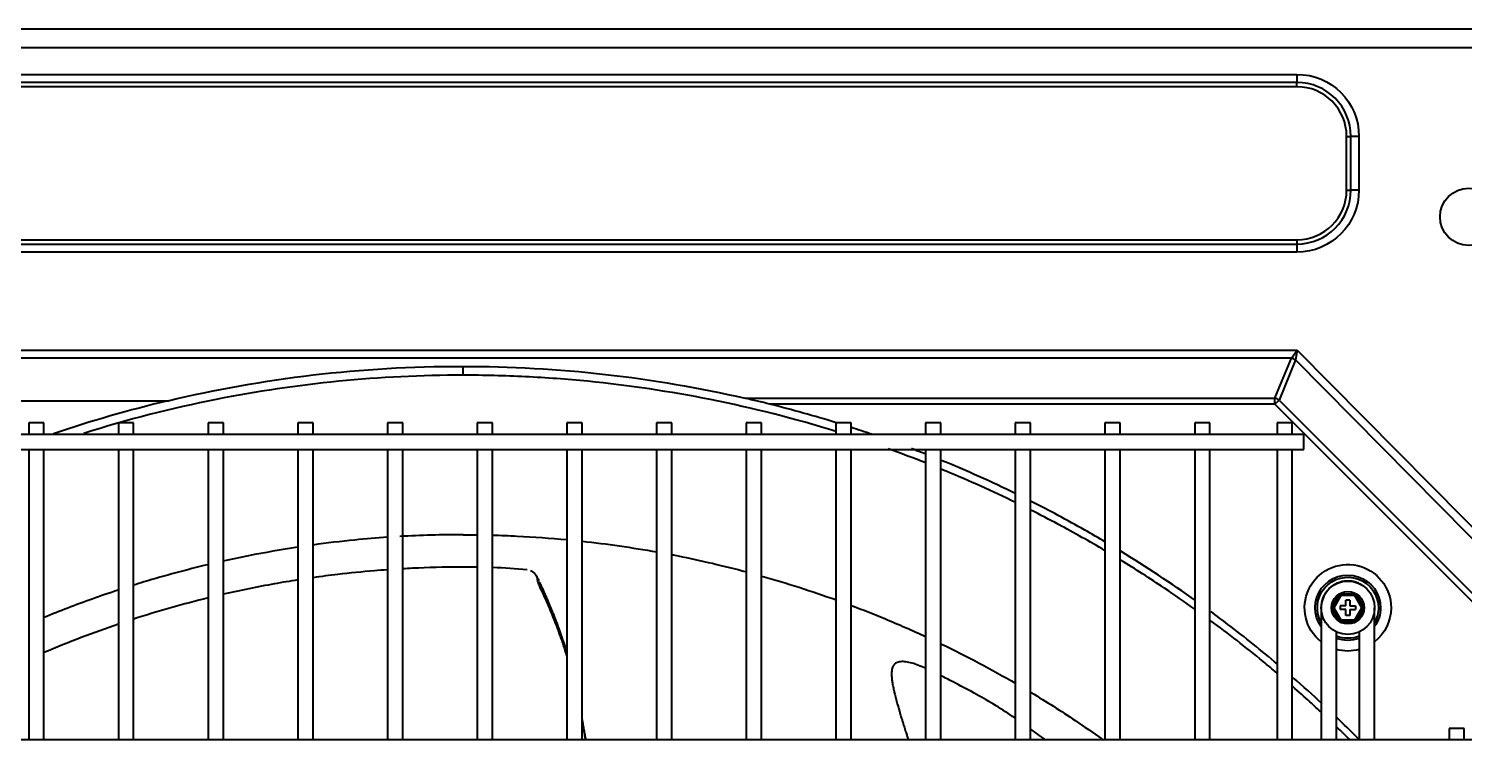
# Model space of a CAD drawing. Extents: x 58467 to 79089, y -33726 to -17391.
# Drawn here: x 72356.55 to 72394.16, y -19428.53 to -19409.9 of the extents above; entities that cross this region are included whole.
import ezdxf

# ---------------------------------------------------------------- set-up
doc = ezdxf.new("R2010")
doc.units = 0
doc.header["$LTSCALE"] = 100
doc.layers.add('+ENTE-ST-DOSEME USTU KONDDRENAJ', color=110, linetype='DOSEMEUSTUKONDENSDRENAJ_LINE', lineweight=40)
doc.linetypes.add('DOSEMEUSTUKONDENSDRENAJ_LINE', pattern='A,300,-40,["CD",Standard,S=15,R=0,X=-35,Y=-7.5],0', length=340)

# ---------------------------------------------------------------- blocks, each defined once
blk = doc.blocks.new('2 KAT SOL')
at = {"color": 3}
for p, q in [((54067.032, -32110.983, -3.539), (54183.034, -32110.983, -3.539)), ((54183.034, -32111.483, -3.539), (54067.032, -32111.483, -3.539)), ((54072.439, -32112.179, -3.539), (54177.584, -32112.179, -3.539)), ((54177.584, -32112.391, -3.539), (54072.439, -32112.391, -3.539)), ((54177.584, -32112.179, -3.539), (54177.584, -32112.391, -3.539)), ((54177.584, -32112.503, -3.539), (54177.584, -32112.391, -3.539)), ((54177.584, -32112.503, -3.539), (54072.439, -32112.503, -3.539)), ((54178.883, -32113.803, -3.539), (54178.995, -32113.803, -3.539)), ((54178.883, -32115.209, -3.539), (54178.883, -32113.803, -3.539)), ((54178.995, -32115.209, -3.539), (54178.995, -32113.803, -3.539)), ((54179.208, -32113.803, -3.539), (54178.995, -32113.803, -3.539)), ((54179.208, -32113.803, -3.539), (54179.208, -32115.209, -3.539)), ((54178.883, -32115.209, -3.539), (54178.995, -32115.209, -3.539)), ((54179.208, -32115.209, -3.539), (54178.995, -32115.209, -3.539)), ((54072.439, -32116.508, -3.539), (54177.584, -32116.508, -3.539)), ((54072.439, -32116.621, -3.539), (54177.584, -32116.621, -3.539)), ((54177.584, -32116.508, -3.539), (54177.584, -32116.621, -3.539)), ((54177.584, -32116.621, -3.539), (54177.584, -32116.833, -3.539)), ((54177.584, -32116.833, -3.539), (54072.439, -32116.833, -3.539)), ((54072.432, -32119.4, -3.539), (54177.59, -32119.4, -3.539)), ((54177.438, -32119.612, -3.539), (54072.585, -32119.612, -3.539)), ((54177.004, -32120.659, -3.539), (54177.438, -32119.612, -3.539)), ((54177.438, -32119.612, -3.539), (54177.59, -32119.4, -3.539)), ((54177.59, -32119.4, -3.539), (54177.548, -32119.657, -3.539)), ((54177.59, -32119.4, -3.539), (54185.571, -32127.471, -3.539)), ((54177.548, -32119.657, -3.539), (54177.114, -32120.705, -3.539)), ((54185.314, -32127.514, -3.539), (54177.548, -32119.657, -3.539)), ((54137.189, -32120.724, -3.539), (54148.01, -32120.724, -3.539)), ((54163.128, -32120.659, -3.539), (54177.004, -32120.659, -3.539)), ((54177.004, -32120.815, -3.539), (54177.004, -32120.659, -3.539)), ((54177.004, -32120.815, -3.539), (54177.114, -32120.705, -3.539)), ((54177.114, -32120.705, -3.539), (54184.357, -32127.947, -3.539)), ((54177.004, -32120.815, -3.539), (54163.777, -32120.815, -3.539)), ((54184.247, -32128.057, -3.539), (54177.004, -32120.815, -3.539)), ((54144.358, -32121.304, -3.539), (54144.358, -32121.604, -3.539)), ((54144.758, -32121.304, -3.539), (54144.358, -32121.304, -3.539)), ((54144.758, -32121.604, -3.539), (54144.758, -32121.304, -3.539)), ((54146.707, -32121.304, -3.539), (54146.707, -32121.604, -3.539)), ((54147.107, -32121.304, -3.539), (54146.707, -32121.304, -3.539)), ((54147.107, -32121.604, -3.539), (54147.107, -32121.304, -3.539)), ((54149.058, -32121.304, -3.539), (54149.058, -32121.604, -3.539)), ((54149.458, -32121.304, -3.539), (54149.058, -32121.304, -3.539)), ((54149.458, -32121.604, -3.539), (54149.458, -32121.304, -3.539)), ((54151.408, -32121.304, -3.539), (54151.408, -32121.604, -3.539)), ((54151.808, -32121.304, -3.539), (54151.408, -32121.304, -3.539)), ((54151.808, -32121.604, -3.539), (54151.808, -32121.304, -3.539)), ((54153.757, -32121.304, -3.539), (54153.757, -32121.604, -3.539)), ((54154.157, -32121.304, -3.539), (54153.757, -32121.304, -3.539)), ((54154.157, -32121.604, -3.539), (54154.157, -32121.304, -3.539)), ((54156.107, -32121.304, -3.539), (54156.107, -32121.604, -3.539)), ((54156.507, -32121.304, -3.539), (54156.107, -32121.304, -3.539)), ((54156.507, -32121.604, -3.539), (54156.507, -32121.304, -3.539)), ((54158.457, -32121.304, -3.539), (54158.457, -32121.604, -3.539)), ((54158.856, -32121.304, -3.539), (54158.457, -32121.304, -3.539)), ((54158.856, -32121.604, -3.539), (54158.856, -32121.304, -3.539)), ((54160.806, -32121.304, -3.539), (54160.806, -32121.604, -3.539)), ((54161.206, -32121.304, -3.539), (54160.806, -32121.304, -3.539)), ((54161.206, -32121.604, -3.539), (54161.206, -32121.304, -3.539)), ((54163.156, -32121.304, -3.539), (54163.156, -32121.604, -3.539)), ((54163.556, -32121.304, -3.539), (54163.156, -32121.304, -3.539)), ((54163.556, -32121.604, -3.539), (54163.556, -32121.304, -3.539)), ((54165.505, -32121.304, -3.539), (54165.505, -32121.604, -3.539)), ((54165.905, -32121.304, -3.539), (54165.505, -32121.304, -3.539)), ((54165.905, -32121.604, -3.539), (54165.905, -32121.304, -3.539)), ((54167.855, -32121.304, -3.539), (54167.855, -32121.604, -3.539)), ((54168.255, -32121.304, -3.539), (54167.855, -32121.304, -3.539)), ((54168.255, -32121.604, -3.539), (54168.255, -32121.304, -3.539)), ((54170.205, -32121.304, -3.539), (54170.205, -32121.604, -3.539)), ((54170.605, -32121.304, -3.539), (54170.205, -32121.304, -3.539)), ((54170.605, -32121.604, -3.539), (54170.605, -32121.304, -3.539)), ((54172.554, -32121.304, -3.539), (54172.554, -32121.604, -3.539)), ((54172.954, -32121.304, -3.539), (54172.554, -32121.304, -3.539)), ((54172.954, -32121.604, -3.539), (54172.954, -32121.304, -3.539)), ((54174.904, -32121.304, -3.539), (54174.904, -32121.604, -3.539)), ((54175.304, -32121.304, -3.539), (54174.904, -32121.304, -3.539)), ((54175.304, -32121.604, -3.539), (54175.304, -32121.304, -3.539)), ((54177.061, -32121.304, -3.539), (54177.061, -32121.604, -3.539)), ((54177.46, -32121.304, -3.539), (54177.061, -32121.304, -3.539)), ((54177.46, -32121.604, -3.539), (54177.46, -32121.304, -3.539)), ((54177.76, -32121.604, -3.539), (54072.305, -32121.604, -3.539)), ((54177.76, -32121.804, -3.539), (54177.76, -32121.604, -3.539)), ((54177.76, -32122.004, -3.539), (54177.76, -32121.804, -3.539)), ((54072.305, -32122.004, -3.539), (54177.76, -32122.004, -3.539)), ((54144.358, -32122.004, -3.539), (54144.358, -32129.603, -3.539)), ((54144.758, -32129.603, -3.539), (54144.758, -32122.004, -3.539)), ((54146.707, -32122.004, -3.539), (54146.707, -32129.603, -3.539)), ((54147.107, -32129.603, -3.539), (54147.107, -32122.004, -3.539)), ((54149.058, -32122.004, -3.539), (54149.058, -32129.603, -3.539)), ((54149.458, -32129.603, -3.539), (54149.458, -32122.004, -3.539)), ((54151.408, -32122.004, -3.539), (54151.408, -32129.603, -3.539)), ((54151.808, -32129.603, -3.539), (54151.808, -32122.004, -3.539)), ((54153.757, -32122.004, -3.539), (54153.757, -32129.603, -3.539)), ((54154.157, -32129.603, -3.539), (54154.157, -32122.004, -3.539)), ((54156.107, -32122.004, -3.539), (54156.107, -32129.603, -3.539)), ((54156.507, -32129.603, -3.539), (54156.507, -32122.004, -3.539)), ((54158.457, -32122.004, -3.539), (54158.457, -32129.603, -3.539)), ((54158.856, -32129.603, -3.539), (54158.856, -32122.004, -3.539)), ((54160.806, -32122.004, -3.539), (54160.806, -32129.603, -3.539)), ((54161.206, -32129.603, -3.539), (54161.206, -32122.004, -3.539)), ((54163.156, -32122.004, -3.539), (54163.156, -32129.603, -3.539)), ((54163.556, -32129.603, -3.539), (54163.556, -32122.004, -3.539)), ((54165.505, -32122.004, -3.539), (54165.505, -32129.603, -3.539)), ((54165.905, -32129.603, -3.539), (54165.905, -32122.004, -3.539)), ((54167.855, -32122.004, -3.539), (54167.855, -32129.603, -3.539)), ((54168.255, -32129.603, -3.539), (54168.255, -32122.004, -3.539)), ((54170.205, -32122.004, -3.539), (54170.205, -32129.603, -3.539)), ((54170.605, -32129.603, -3.539), (54170.605, -32122.004, -3.539)), ((54172.554, -32122.004, -3.539), (54172.554, -32129.603, -3.539)), ((54172.954, -32129.603, -3.539), (54172.954, -32122.004, -3.539)), ((54174.904, -32122.004, -3.539), (54174.904, -32129.603, -3.539)), ((54175.304, -32129.603, -3.539), (54175.304, -32122.004, -3.539)), ((54177.061, -32122.004, -3.539), (54177.061, -32129.603, -3.539)), ((54177.46, -32129.603, -3.539), (54177.46, -32122.004, -3.539)), ((54178.492, -32126.144, -3.539), (54178.705, -32125.776, -3.539)), ((54178.734, -32125.826, -3.539), (54178.55, -32126.144, -3.539)), ((54178.705, -32125.776, -3.539), (54179.13, -32125.776, -3.539)), ((54178.734, -32125.826, -3.539), (54178.705, -32125.776, -3.539)), ((54179.101, -32125.826, -3.539), (54178.734, -32125.826, -3.539)), ((54178.967, -32125.944, -3.539), (54178.867, -32125.944, -3.539)), ((54178.867, -32126.094, -3.539), (54178.867, -32125.944, -3.539)), ((54178.967, -32125.944, -3.539), (54178.967, -32126.094, -3.539)), ((54179.13, -32125.776, -3.539), (54179.101, -32125.826, -3.539)), ((54179.285, -32126.144, -3.539), (54179.101, -32125.826, -3.539)), ((54179.13, -32125.776, -3.539), (54179.342, -32126.144, -3.539)), ((54178.218, -32126.16, -3.539), (54178.218, -32127.537, -3.539)), ((54178.705, -32126.512, -3.539), (54178.492, -32126.144, -3.539)), ((54178.55, -32126.144, -3.539), (54178.492, -32126.144, -3.539)), ((54178.55, -32126.144, -3.539), (54178.734, -32126.462, -3.539)), ((54178.717, -32126.094, -3.539), (54178.717, -32126.194, -3.539)), ((54178.867, -32126.094, -3.539), (54178.717, -32126.094, -3.539)), ((54178.867, -32126.194, -3.539), (54178.717, -32126.194, -3.539)), ((54178.867, -32126.344, -3.539), (54178.867, -32126.194, -3.539)), ((54178.967, -32126.344, -3.539), (54178.867, -32126.344, -3.539)), ((54178.967, -32126.094, -3.539), (54179.117, -32126.094, -3.539)), ((54178.967, -32126.194, -3.539), (54178.967, -32126.344, -3.539)), ((54178.967, -32126.194, -3.539), (54179.117, -32126.194, -3.539)), ((54179.101, -32126.462, -3.539), (54179.285, -32126.144, -3.539)), ((54179.117, -32126.094, -3.539), (54179.117, -32126.194, -3.539)), ((54179.342, -32126.144, -3.539), (54179.13, -32126.512, -3.539)), ((54179.342, -32126.144, -3.539), (54179.285, -32126.144, -3.539)), ((54179.617, -32128.144, -3.539), (54179.617, -32126.146, -3.539)), ((54179.617, -32128.144, -3.539), (54179.617, -32126.161, -3.539)), ((54178.734, -32126.462, -3.539), (54178.705, -32126.512, -3.539)), ((54179.13, -32126.512, -3.539), (54178.705, -32126.512, -3.539)), ((54178.734, -32126.462, -3.539), (54179.101, -32126.462, -3.539)), ((54179.13, -32126.512, -3.539), (54179.101, -32126.462, -3.539)), ((54178.618, -32127.537, -3.539), (54178.618, -32126.777, -3.539)), ((54179.217, -32126.777, -3.539), (54179.217, -32128.144, -3.539)), ((54178.218, -32127.537, -3.539), (54178.218, -32127.82, -3.539)), ((54178.218, -32127.82, -3.539), (54178.218, -32128.186, -3.539)), ((54178.218, -32127.82, -3.539), (54178.218, -32127.82, -3.539)), ((54178.618, -32127.82, -3.539), (54178.618, -32127.537, -3.539)), ((54178.618, -32128.186, -3.539), (54178.618, -32127.82, -3.539)), ((54179.217, -32127.82, -3.539), (54179.217, -32128.186, -3.539)), ((54179.617, -32128.186, -3.539), (54179.617, -32127.82, -3.539)), ((54178.218, -32128.186, -3.539), (54178.218, -32128.468, -3.539)), ((54178.218, -32128.186, -3.539), (54178.218, -32128.186, -3.539)), ((54178.618, -32128.468, -3.539), (54178.618, -32128.186, -3.539)), ((54179.217, -32128.186, -3.539), (54179.217, -32128.469, -3.539)), ((54179.617, -32128.469, -3.539), (54179.617, -32128.186, -3.539)), ((54178.218, -32128.468, -3.539), (54178.218, -32129.603, -3.539)), ((54178.618, -32129.603, -3.539), (54178.618, -32128.468, -3.539)), ((54179.217, -32128.469, -3.539), (54179.217, -32129.603, -3.539)), ((54179.617, -32129.603, -3.539), (54179.617, -32128.469, -3.539)), ((54181.567, -32129.303, -3.539), (54181.567, -32129.603, -3.539)), ((54181.967, -32129.303, -3.539), (54181.567, -32129.303, -3.539)), ((54181.967, -32129.603, -3.539), (54181.967, -32129.303, -3.539)), ((54184.259, -32129.603, -3.539), (54065.897, -32129.603, -3.539))]:
    blk.add_line(p, q, dxfattribs=at)
for centre, radius in [((54182.083, -32115.909, -3.539), 0.75), ((54178.917, -32126.144, -3.539), 0.7), ((54178.917, -32126.144, -3.539), 0.425), ((54178.917, -32126.144, -3.539), 0.425)]:
    blk.add_circle(centre, radius, dxfattribs=at)
at = {"color": 3, "extrusion": (0, 0, -1)}
for centre, radius, start, end in [((-54177.584, -32113.803, 3.539), 1.624, 90, 180), ((-54177.584, -32115.209, 3.539), 1.624, 180, 270), ((-54178.917, -32126.144, 3.539), 1.133, 308.1431, 180), ((-54178.917, -32126.144, 3.539), 0.856, 324.7874, 180), ((-54178.917, -32126.144, 3.539), 0.8, 331.0199, 180), ((-54178.917, -32126.144, 3.539), 0.8, 180, 208.9576), ((-54178.917, -32126.144, 3.539), 0.856, 180, 215.1956), ((-54178.917, -32126.144, 3.539), 1.133, 180, 231.8512), ((-54178.917, -32126.144, 3.539), 0.856, 249.5025, 290.4919), ((-54178.917, -32126.144, 3.539), 0.8, 247.978, 292.0104), ((-54178.917, -32126.144, 3.539), 1.133, 254.6494, 285.3451)]:
    blk.add_arc(centre, radius, start, end, dxfattribs=at)
at = {"color": 3}
for centre, radius, start, end in [((54177.584, -32113.803, -3.539), 1.412, 0, 90), ((54177.584, -32113.803, -3.539), 1.3, 0, 90), ((54177.584, -32115.209, -3.539), 1.412, 270, 0), ((54177.584, -32115.209, -3.539), 1.3, 270, 0)]:
    blk.add_arc(centre, radius, start, end, dxfattribs=at)
for centre in [(54177.438, -32119.767, -3.539), (54177.004, -32120.815, -3.539)]:
    blk.add_ellipse(centre, major_axis=(-0.203, 0.084), ratio=0.678598, start_param=4.438375, end_param=4.986403, dxfattribs=at)
for points in [[(54148.01, -32120.724, -3.539), (54150.508, -32120.129, -3.539), (54153.072, -32119.821, -3.539), (54155.707, -32119.824, -3.539)], [(54155.708, -32119.824, -3.539), (54158.247, -32119.821, -3.539), (54160.718, -32120.108, -3.539), (54163.128, -32120.659, -3.539)], [(54155.736, -32120.056, -3.539), (54155.737, -32119.999, -3.539), (54155.737, -32119.915, -3.539), (54155.737, -32119.825, -3.539)], [(54148.01, -32120.724, -3.539), (54146.992, -32120.966, -3.539), (54145.991, -32121.255, -3.539), (54145.007, -32121.59, -3.539)], [(54163.777, -32120.815, -3.539), (54163.559, -32120.76, -3.539), (54163.341, -32120.708, -3.539), (54163.128, -32120.659, -3.539)], [(54165.514, -32121.3, -3.539), (54164.941, -32121.123, -3.539), (54164.362, -32120.961, -3.539), (54163.777, -32120.815, -3.539)], [(54166.443, -32121.602, -3.539), (54166.267, -32121.542, -3.539), (54166.09, -32121.483, -3.539), (54165.912, -32121.425, -3.539)], [(54167.859, -32122.354, -3.539), (54167.532, -32122.225, -3.539), (54167.203, -32122.101, -3.539), (54166.872, -32121.982, -3.539)], [(54167.867, -32122.125, -3.539), (54167.739, -32122.075, -3.539), (54167.61, -32122.025, -3.539), (54167.482, -32121.976, -3.539)], [(54170.218, -32123.16, -3.539), (54169.576, -32122.847, -3.539), (54168.925, -32122.555, -3.539), (54168.265, -32122.285, -3.539)], [(54155.737, -32124.232, -3.539), (54155.182, -32124.232, -3.539), (54154.631, -32124.248, -3.539), (54154.082, -32124.28, -3.539)], [(54155.737, -32124.232, -3.539), (54155.861, -32124.232, -3.539), (54155.984, -32124.233, -3.539), (54156.107, -32124.235, -3.539)], [(54158.858, -32124.402, -3.539), (54159.512, -32124.473, -3.539), (54160.163, -32124.566, -3.539), (54160.81, -32124.682, -3.539)], [(54174.928, -32125.958, -3.539), (54174.29, -32125.504, -3.539), (54173.635, -32125.072, -3.539), (54172.968, -32124.665, -3.539)], [(54163.562, -32125.313, -3.539), (54164.221, -32125.499, -3.539), (54164.873, -32125.708, -3.539), (54165.518, -32125.94, -3.539)], [(54149.058, -32125.887, -3.539), (54148.409, -32126.047, -3.539), (54147.758, -32126.231, -3.539), (54147.107, -32126.441, -3.539)], [(54146.707, -32126.574, -3.539), (54146.057, -32126.796, -3.539), (54145.406, -32127.044, -3.539), (54144.757, -32127.32, -3.539)], [(54168.27, -32127.094, -3.539), (54168.933, -32127.414, -3.539), (54169.584, -32127.759, -3.539), (54170.22, -32128.128, -3.539)], [(54178.245, -32128.659, -3.539), (54177.995, -32128.427, -3.539), (54177.742, -32128.199, -3.539), (54177.486, -32127.976, -3.539)], [(54179.154, -32129.536, -3.539), (54178.983, -32129.365, -3.539), (54178.811, -32129.196, -3.539), (54178.638, -32129.03, -3.539)], [(54170.997, -32129.603, -3.539), (54170.867, -32129.509, -3.539), (54170.738, -32129.415, -3.539), (54170.608, -32129.321, -3.539)], [(54178.966, -32129.597, -3.539), (54178.856, -32129.488, -3.539), (54178.744, -32129.379, -3.539), (54178.632, -32129.271, -3.539)], [(54179.22, -32129.602, -3.539), (54179.198, -32129.58, -3.539), (54179.176, -32129.558, -3.539), (54179.154, -32129.536, -3.539)]]:
    blk.add_open_spline(points, degree=3, dxfattribs=at)
for points, knots in [([(54155.736, -32120.056, -3.539), (54153.563, -32120.054, -3.539), (54151.381, -32120.27, -3.539), (54148.095, -32120.924, -3.539), (54146.939, -32121.22, -3.539), (54145.801, -32121.579, -3.539)], [0, 0, 0, 0, 0.642828, 0.642828, 1, 1, 1, 1]), ([(54165.511, -32121.529, -3.539), (54164.43, -32121.194, -3.539), (54163.333, -32120.916, -3.539), (54161.161, -32120.483, -3.539), (54160.086, -32120.322, -3.539), (54158.459, -32120.162, -3.539), (54157.915, -32120.122, -3.539), (54157.099, -32120.082, -3.539), (54156.827, -32120.072, -3.539), (54156.282, -32120.059, -3.539), (54156.006, -32120.056, -3.539), (54155.737, -32120.056, -3.539)], [0, 0, 0, 0, 0.344826, 0.344826, 0.672413, 0.672413, 0.836207, 0.836207, 0.918103, 0.918103, 1, 1, 1, 1]), ([(54170.207, -32123.387, -3.539), (54169.609, -32123.096, -3.539), (54169.002, -32122.822, -3.539), (54168.349, -32122.551, -3.539), (54168.306, -32122.534, -3.539), (54168.264, -32122.516, -3.539)], [0, 0, 0, 0, 0.9348, 0.9348, 1, 1, 1, 1]), ([(54172.568, -32124.424, -3.539), (54172.389, -32124.319, -3.539), (54172.209, -32124.214, -3.539), (54171.563, -32123.849, -3.539), (54171.093, -32123.597, -3.539), (54170.617, -32123.358, -3.539)], [0, 0, 0, 0, 0.279714, 0.279714, 1, 1, 1, 1]), ([(54172.555, -32124.65, -3.539), (54172.154, -32124.413, -3.539), (54171.748, -32124.184, -3.539), (54171.097, -32123.836, -3.539), (54170.856, -32123.71, -3.539), (54170.614, -32123.588, -3.539)], [0, 0, 0, 0, 0.633211, 0.633211, 1, 1, 1, 1]), ([(54153.755, -32124.3, -3.539), (54153.47, -32124.32, -3.539), (54153.186, -32124.344, -3.539), (54152.535, -32124.408, -3.539), (54152.168, -32124.451, -3.539), (54151.803, -32124.502, -3.539)], [0, 0, 0, 0, 0.43543, 0.43543, 1, 1, 1, 1]), ([(54156.508, -32124.242, -3.539), (54156.723, -32124.248, -3.539), (54156.938, -32124.256, -3.539), (54157.589, -32124.288, -3.539), (54158.023, -32124.32, -3.539), (54158.457, -32124.361, -3.539)], [0, 0, 0, 0, 0.331279, 0.331279, 1, 1, 1, 1]), ([(54151.402, -32124.559, -3.539), (54150.971, -32124.625, -3.539), (54150.542, -32124.7, -3.539), (54149.893, -32124.829, -3.539), (54149.673, -32124.875, -3.539), (54149.452, -32124.924, -3.539)], [0, 0, 0, 0, 0.659092, 0.659092, 1, 1, 1, 1]), ([(54161.208, -32124.755, -3.539), (54161.262, -32124.766, -3.539), (54161.315, -32124.776, -3.539), (54161.972, -32124.907, -3.539), (54162.57, -32125.046, -3.539), (54163.164, -32125.204, -3.539)], [0, 0, 0, 0, 0.081892, 0.081892, 1, 1, 1, 1]), ([(54174.904, -32126.178, -3.539), (54174.642, -32125.991, -3.539), (54174.377, -32125.808, -3.539), (54173.732, -32125.377, -3.539), (54173.35, -32125.132, -3.539), (54172.963, -32124.895, -3.539)], [0, 0, 0, 0, 0.415669, 0.415669, 1, 1, 1, 1]), ([(54149.05, -32125.017, -3.539), (54148.488, -32125.151, -3.539), (54147.929, -32125.302, -3.539), (54147.282, -32125.497, -3.539), (54147.193, -32125.525, -3.539), (54147.104, -32125.553, -3.539)], [0, 0, 0, 0, 0.861253, 0.861253, 1, 1, 1, 1]), ([(54153.756, -32125.15, -3.539), (54153.642, -32125.158, -3.539), (54153.208, -32125.192, -3.539), (54152.559, -32125.257, -3.539), (54152.024, -32125.326, -3.539), (54151.807, -32125.357, -3.539)], [0, 0, 0, 0, 0.175255, 0.666459, 1, 1, 1, 1]), ([(54156.106, -32125.081, -3.539), (54155.955, -32125.079, -3.539), (54155.388, -32125.079, -3.539), (54154.739, -32125.094, -3.539), (54154.242, -32125.12, -3.539), (54154.156, -32125.124, -3.539)], [0, 0, 0, 0, 0.229112, 0.868027, 1, 1, 1, 1]), ([(54157.42, -32125.154, -3.539), (54157.117, -32125.124, -3.539), (54156.812, -32125.102, -3.539), (54156.51, -32125.091, -3.539), (54156.507, -32125.09, -3.539)], [0, 0, 0, 0, 0.989422, 1, 1, 1, 1]), ([(54157.734, -32125.443, -3.539), (54157.717, -32125.411, -3.539), (54157.681, -32125.347, -3.539), (54157.64, -32125.272, -3.539), (54157.585, -32125.223, -3.539), (54157.534, -32125.19, -3.539), (54157.506, -32125.176, -3.539)], [0, 0, 0, 0, 0.181976, 0.413188, 0.708779, 1, 1, 1, 1]), ([(54151.407, -32125.416, -3.539), (54151.203, -32125.448, -3.539), (54150.554, -32125.557, -3.539), (54149.904, -32125.69, -3.539), (54149.458, -32125.792, -3.539)], [0, 0, 0, 0, 0.31466, 1, 1, 1, 1]), ([(54158.456, -32127.408, -3.539), (54158.454, -32127.4, -3.539), (54158.442, -32127.36, -3.539), (54158.428, -32127.31, -3.539), (54158.4, -32127.219, -3.539), (54158.359, -32127.097, -3.539), (54158.3, -32126.916, -3.539), (54158.178, -32126.576, -3.539), (54158.026, -32126.201, -3.539), (54157.87, -32125.844, -3.539), (54157.781, -32125.665, -3.539), (54157.727, -32125.552, -3.539), (54157.695, -32125.465, -3.539), (54157.687, -32125.373, -3.539), (54157.678, -32125.327, -3.539), (54157.676, -32125.309, -3.539)], [0, 0, 0, 0, 0.011818, 0.05826, 0.078147, 0.142338, 0.204041, 0.310202, 0.571842, 0.682665, 0.781248, 0.831854, 0.86924, 0.927978, 1, 1, 1, 1]), ([(54158.457, -32127.31, -3.539), (54158.456, -32127.309, -3.539), (54158.449, -32127.284, -3.539), (54158.431, -32127.224, -3.539), (54158.401, -32127.125, -3.539), (54158.37, -32127.03, -3.539), (54158.343, -32126.946, -3.539), (54158.315, -32126.864, -3.539), (54158.282, -32126.771, -3.539), (54158.249, -32126.679, -3.539), (54158.22, -32126.6, -3.539), (54158.19, -32126.522, -3.539), (54158.16, -32126.446, -3.539), (54158.126, -32126.359, -3.539), (54158.096, -32126.285, -3.539), (54158.066, -32126.213, -3.539), (54158.041, -32126.152, -3.539), (54158.016, -32126.091, -3.539), (54157.987, -32126.024, -3.539), (54157.958, -32125.957, -3.539), (54157.93, -32125.892, -3.539), (54157.908, -32125.84, -3.539), (54157.884, -32125.785, -3.539), (54157.864, -32125.739, -3.539), (54157.84, -32125.685, -3.539), (54157.822, -32125.644, -3.539), (54157.802, -32125.597, -3.539), (54157.784, -32125.555, -3.539), (54157.768, -32125.521, -3.539), (54157.752, -32125.483, -3.539), (54157.745, -32125.468, -3.539), (54157.743, -32125.463, -3.539)], [0, 0, 0, 0, 0.001018, 0.033246, 0.081587, 0.129929, 0.162157, 0.194385, 0.242727, 0.291069, 0.323297, 0.355525, 0.403867, 0.436095, 0.484437, 0.516665, 0.548893, 0.581121, 0.613349, 0.661691, 0.693919, 0.726147, 0.758375, 0.790603, 0.82283, 0.855058, 0.887286, 0.919514, 0.951742, 0.98397, 1, 1, 1, 1]), ([(54179.311, -32125.576, -3.539), (54179.296, -32125.563, -3.539), (54179.254, -32125.531, -3.539), (54179.162, -32125.484, -3.539), (54179.013, -32125.443, -3.539), (54178.805, -32125.44, -3.539), (54178.603, -32125.506, -3.539), (54178.439, -32125.624, -3.539), (54178.323, -32125.76, -3.539), (54178.238, -32125.938, -3.539), (54178.218, -32126.071, -3.539), (54178.217, -32126.144, -3.539)], [0, 0, 0, 0, 0.042244, 0.108681, 0.210744, 0.339451, 0.513473, 0.618017, 0.733965, 0.8613, 1, 1, 1, 1]), ([(54146.736, -32125.671, -3.539), (54146.722, -32125.675, -3.539), (54146.708, -32125.68, -3.539), (54146.469, -32125.759, -3.539), (54146.243, -32125.836, -3.539), (54145.593, -32126.069, -3.539), (54145.172, -32126.23, -3.539), (54144.756, -32126.401, -3.539)], [0, 0, 0, 0, 0.021083, 0.021083, 0.358408, 0.358408, 1, 1, 1, 1]), ([(54165.916, -32126.086, -3.539), (54166.208, -32126.196, -3.539), (54166.497, -32126.311, -3.539), (54167.15, -32126.581, -3.539), (54167.511, -32126.739, -3.539), (54167.869, -32126.905, -3.539)], [0, 0, 0, 0, 0.44095, 0.44095, 1, 1, 1, 1]), ([(54177.076, -32127.624, -3.539), (54176.652, -32127.266, -3.539), (54176.218, -32126.918, -3.539), (54175.628, -32126.469, -3.539), (54175.48, -32126.358, -3.539), (54175.33, -32126.248, -3.539)], [0, 0, 0, 0, 0.749906, 0.749906, 1, 1, 1, 1]), ([(54177.061, -32127.854, -3.539), (54176.941, -32127.753, -3.539), (54176.82, -32127.652, -3.539), (54176.246, -32127.18, -3.539), (54175.784, -32126.821, -3.539), (54175.313, -32126.474, -3.539)], [0, 0, 0, 0, 0.211709, 0.211709, 1, 1, 1, 1]), ([(54166.984, -32127.713, -3.539), (54166.979, -32127.727, -3.539), (54166.973, -32127.753, -3.539), (54166.968, -32127.783, -3.539), (54166.964, -32127.829, -3.539), (54166.963, -32127.865, -3.539), (54166.963, -32127.909, -3.539), (54166.966, -32127.961, -3.539), (54166.97, -32128.006, -3.539), (54166.978, -32128.066, -3.539), (54166.986, -32128.118, -3.539), (54166.997, -32128.181, -3.539), (54167.009, -32128.241, -3.539), (54167.026, -32128.318, -3.539), (54167.044, -32128.397, -3.539), (54167.064, -32128.478, -3.539), (54167.083, -32128.55, -3.539), (54167.103, -32128.624, -3.539), (54167.128, -32128.712, -3.539), (54167.154, -32128.803, -3.539), (54167.185, -32128.91, -3.539), (54167.214, -32129.005, -3.539), (54167.244, -32129.102, -3.539), (54167.274, -32129.201, -3.539), (54167.31, -32129.316, -3.539), (54167.347, -32129.434, -3.539), (54167.379, -32129.533, -3.539), (54167.396, -32129.588, -3.539), (54167.404, -32129.614, -3.539)], [0, 0, 0, 0, 0.051203, 0.085927, 0.120651, 0.155375, 0.190098, 0.224822, 0.259546, 0.29427, 0.328994, 0.363718, 0.398442, 0.433165, 0.485251, 0.519975, 0.554699, 0.589423, 0.624147, 0.676233, 0.710956, 0.763042, 0.797766, 0.83249, 0.884576, 0.936662, 0.971386, 1, 1, 1, 1]), ([(54167.857, -32127.734, -3.539), (54167.795, -32127.705, -3.539), (54167.625, -32127.632, -3.539), (54167.402, -32127.559, -3.539), (54167.199, -32127.55, -3.539), (54167.108, -32127.574, -3.539), (54167.05, -32127.61, -3.539), (54167.006, -32127.655, -3.539), (54166.988, -32127.695, -3.539), (54166.98, -32127.726, -3.539)], [0, 0, 0, 0, 0.20564, 0.547118, 0.687895, 0.809193, 0.86101, 0.907117, 1, 1, 1, 1]), ([(54170.206, -32129.038, -3.539), (54170.182, -32129.021, -3.539), (54169.833, -32128.784, -3.539), (54169.291, -32128.461, -3.539), (54168.654, -32128.126, -3.539), (54168.364, -32127.979, -3.539), (54168.258, -32127.926, -3.539)], [0, 0, 0, 0, 0.039319, 0.566519, 0.843939, 1, 1, 1, 1]), ([(54178.236, -32128.897, -3.539), (54178.133, -32128.801, -3.539), (54178.029, -32128.705, -3.539), (54177.775, -32128.474, -3.539), (54177.623, -32128.34, -3.539), (54177.471, -32128.207, -3.539)], [0, 0, 0, 0, 0.410399, 0.410399, 1, 1, 1, 1]), ([(54170.622, -32128.366, -3.539), (54171.013, -32128.6, -3.539), (54171.397, -32128.845, -3.539), (54172.011, -32129.254, -3.539), (54172.243, -32129.415, -3.539), (54172.473, -32129.578, -3.539)], [0, 0, 0, 0, 0.617576, 0.617576, 1, 1, 1, 1]), ([(54158.955, -32129.603, -3.539), (54158.955, -32129.602, -3.539), (54158.948, -32129.557, -3.539), (54158.933, -32129.469, -3.539), (54158.91, -32129.34, -3.539), (54158.89, -32129.227, -3.539), (54158.872, -32129.127, -3.539), (54158.862, -32129.069, -3.539), (54158.856, -32129.04, -3.539)], [0, 0, 0, 0, 0.008257, 0.234671, 0.461085, 0.687499, 0.838441, 1, 1, 1, 1]), ([(54158.944, -32129.603, -3.539), (54158.943, -32129.595, -3.539), (54158.934, -32129.537, -3.539), (54158.917, -32129.427, -3.539), (54158.889, -32129.263, -3.539), (54158.868, -32129.159, -3.539), (54158.856, -32129.101, -3.539)], [0, 0, 0, 0, 0.049758, 0.328143, 0.614367, 1, 1, 1, 1])]:
    blk.add_open_spline(points, degree=3, knots=knots, dxfattribs=at)

msp = doc.modelspace()

# ---------------------------------------------------------------- block references
at = {"layer": '+ENTE-ST-DOSEME USTU KONDDRENAJ', "color": 3, "linetype": 'Continuous'}
msp.add_blockref('2 KAT SOL', (18212.194, 12701.082), dxfattribs=at)

doc.saveas('drawing.dxf')
